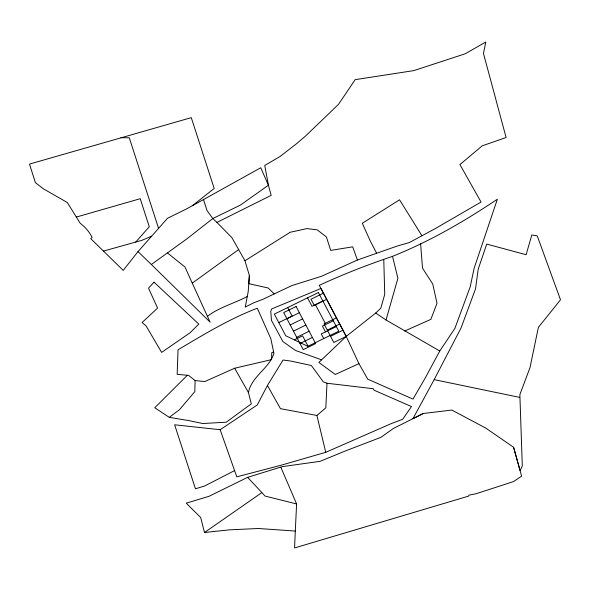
<?xml version="1.0" encoding="UTF-8"?>
<svg xmlns="http://www.w3.org/2000/svg" width="590" height="590" viewBox="0 0 590 590"><rect width="100%" height="100%" fill="white"/><g stroke="black" fill="none" stroke-linecap="round" stroke-linejoin="round"><path stroke-width="0.89" d="M169.256 417.359L188.859 420.596L202.724 423.524L226.243 422.197L251.318 403.825L248.434 392.549C251.554 376.25 269.173 368.639 273.93 353.388L270.817 338.616L257.299 308.245C229.399 318.843 203.653 334.589 178.04 349.789L177.162 374.34L188.586 375.395L195.076 380.565L194.847 391.605L179.397 409.777L169.256 417.359L154.772 407.749L187.347 375.277M295.302 531.059L294.572 547.948L468.644 496.101L468.902 495.165L475.953 493.771L513.536 481.588L521.619 476.108L513.588 447.272L485.784 428.104L451.829 410.057L423.273 413.494L393.471 428.414L381.015 437.301L346.256 450.605L320.097 461.328L282.227 466.638L247.63 477.34L208.993 496.323L186.241 503.182L200.681 517.489L204.487 532.512L229.591 529.842L258.354 528.5L295.302 531.059L296.6 503.941L280.921 467.383M327 383.242L325.82 407.838L316.889 415.463L280.457 408.671L267.44 385.462L283.045 360.011L291.018 361.102L311.328 365.483L323.32 381.885L327 383.242L373.308 388.722L374.045 390.182L411.466 406.554L402.668 419.298L391.067 423.686L325.754 452.301L280.604 465.363L236.804 476.838L220.144 429.719L174.647 424.793L195.452 488.8L204.479 486.072L234.599 470.599M513.588 447.272L520.1 470.717L522.298 465.916L519.864 394.636L530.034 367.489L538.368 327.391L560.5 299.801L537.247 235.919L531.826 234.975L526.11 254.718L486.721 244.083L478.173 269.283L475.547 288.812L461.063 327.937L434.166 379.636L412.934 418.671L423.273 413.494M216.928 222.393L231.936 237.711L244.961 260.751L249.378 275.537L248.788 283.665L268.17 287.994L274.232 293.909L291.866 285.582L321.616 276.245L357.407 260.02L397.232 246.03L409.298 242.579L435.332 228.573L481.042 202.06L459.927 164.566L482.192 145.841L506.102 137.522L483.476 53.483L485.762 42.052L465.141 53.808L413.782 70.616L355.187 79.65L338.454 104.415L305.686 135.884L296.844 143.481L279.948 156.593L264.74 165.421L268.421 185.231L271.157 195.364L216.928 222.393L212.813 218.529L206.972 210.438L203.52 199.568L260.751 167.752L268.421 185.231L240.447 205.069L212.813 218.529L186.661 239.039L151.357 264.504L138.023 251.591L167.523 218.27L186.492 208.941L203.52 199.568M249.378 275.537L248.206 291.585L245.248 307.088L253.634 302.832L263.044 299.263L274.232 293.909M439.771 350.998L386.022 319.987L397.903 278.274L392.534 256.34C429.608 241.494 464.234 221.434 497.363 199.221L474.168 268.126L470.193 286.821L454.905 328.379L439.771 350.998L425.508 377.489L413 399.098L367.74 379.171L358.934 363.639L346.219 336.396L319.286 285.309C343.21 274.276 367.614 264.755 392.534 256.34M267.44 385.462L257.247 404.969L220.144 429.719M138.023 251.591L123.222 270.382L90.727 238.64L92.151 237.468L91.738 236.634A42.229 40.902 27.8 0 0 85.093 227.511L79.997 222.954L67.319 202.518L43.461 188.852L35.378 182.642L29.5 164.086L191.278 117.646L214.185 188.476L192.369 205.704M135.693 242.106L149.285 226.744L140.221 198.705L76.191 217.105M358.934 363.639L335.297 374.48L318.873 362.437L346.219 336.396L375.712 313.039L380.801 308.187L384.732 294.351L383.78 259.762M207.437 316.314C219.274 307.206 234.252 303.474 247.276 296.46M151.357 264.504L210.092 322.125L192.252 283.126L238.648 249.57M204.487 532.512L261.849 492.598L264.999 496.043L296.6 503.941M244.961 260.751L290.132 232.276L306.992 228.595L317.25 229.842L326.44 237.025L330.688 250.403L352.695 246.841L357.407 260.02M151.682 236.17L141.947 240.307L103.479 251.089M323.409 293.134L310.989 299.219L314.249 305.399L326.668 299.314M278.805 322.59L292.146 316.063L287.677 307.574M322.878 301.018L312.022 306.335L307.545 297.847M286.932 318.77L299.351 312.693M290.192 324.95L302.611 318.873M293.451 331.13L305.871 325.053M296.711 337.31L309.123 331.233M336.447 317.855L324.028 323.94L333.807 342.48L346.227 336.396L320.945 288.458L271.592 308.976L270.766 311.358L271.489 320.414L282.868 341.536L295.443 350.445L321.602 359.834M294.351 339.862L302.582 335.835L308.069 346.242M333.306 320.798L322.45 326.108L325.488 331.882M299.971 343.491L312.383 337.414M327.288 330.12L339.707 324.035M336.352 326.565L321.292 333.933L323.74 338.572M330.548 336.3L342.967 330.216M273.649 352.053L271.784 352.577L271.525 359.642L234.658 368.234L204.796 381.546L195.076 380.565M404.711 331.012L430.855 319.367L437.013 303.245L432.765 284.078L422.492 268.126L420.618 243.736M120.913 137.728L129.276 137.758L158.577 228.374M434.166 379.636L519.672 397.387M375.712 313.039L386.022 319.987M167.634 253.058L185.009 267.019L192.252 283.126M247.63 477.34L261.849 492.598M421.894 235.69L399.541 199.796L362.282 223.278L370.173 240.772L376.59 253.162M248.434 392.549L234.658 368.234M315.495 304.787L325.267 323.327M316.889 415.463L325.754 452.301M154.02 282.182L148.518 288.141L157.596 308.098L142.094 322.516L146.173 326.049L161.608 352.392L190.142 332.723L198.793 324.094L154.02 282.182M318.401 292.537L274.335 314.109L285.744 335.747L307.869 346.337L338.793 331.204L318.401 292.537M296.092 306.512L283.672 312.589L303.223 349.671L315.643 343.594L296.092 306.512"/></g></svg>
